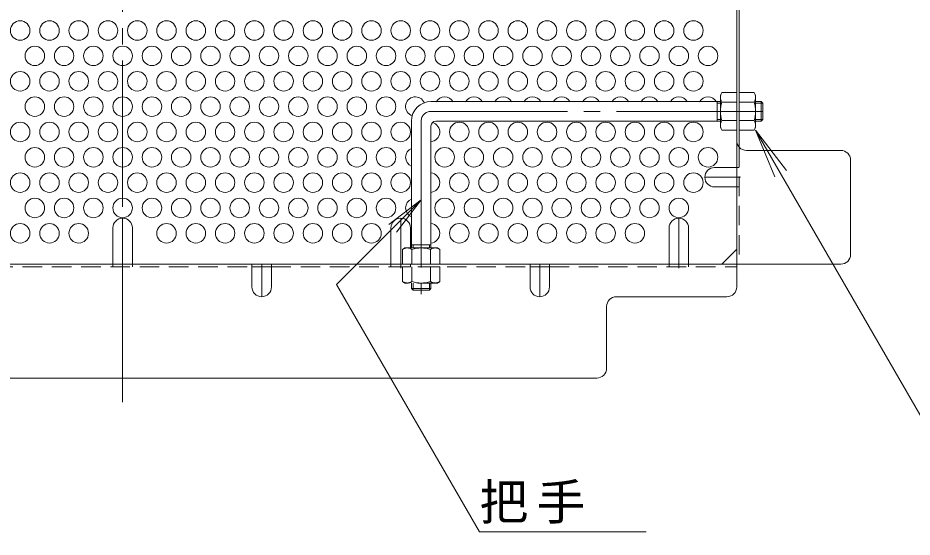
# Model space of a CAD drawing. Units: millimetres at full size, sheet at 1:5; details may follow other scales. Extents: x -1338 to 1340, y -985 to 867.
# Drawn here: x 375.3 to 650.2, y 297.4 to 457 of the extents above; entities that cross this region are included whole.
import ezdxf

# ---------------------------------------------------------------- set-up
doc = ezdxf.new("R2010")
doc.units = ezdxf.units.MM
doc.header["$LTSCALE"] = 5
for name, pattern in [('CHAIN1', [8, 5, -1, 1, -1]), ('CHAIN2', [12, 9, -1, 1, -1]), ('DASHED1', [1.8, 1.2, -0.6])]:
    doc.linetypes.add(name, pattern=pattern)
for name, color, linetype, lineweight in [('5-1', 3, 'Continuous', 9), ('5-5', 7, 'Continuous', 9), ('5-6', 2, 'Continuous', 9), ('5-7', 6, 'Continuous', 5), ('5-8', 2, 'Continuous', 9), ('5-B', 2, 'Continuous', 9)]:
    doc.layers.add(name, color=color, linetype=linetype, lineweight=lineweight)
doc.styles.add('ＭＳ ゴシック', font='')
doc.styles.get('ＭＳ ゴシック').set_extended_font_data('MS Gothic')

msp = doc.modelspace()

# ---------------------------------------------------------------- linework, layer by layer
at = {"layer": '5-1'}
for p, q in [((591.296, 431.3), (502.296, 431.3)), ((590.296, 425.3), (590.296, 431.3)), ((590.296, 430.8), (591.296, 430.8)), ((603.796, 431.3), (602.096, 431.3)), ((602.096, 430.8), (604.296, 430.8)), ((603.796, 425.3), (603.796, 431.3)), ((603.796, 431.3), (604.296, 430.8)), ((604.296, 425.8), (604.296, 430.8)), ((496.296, 425.3), (496.296, 386.3)), ((502.296, 423.8), (502.296, 386.3)), ((591.296, 425.3), (503.796, 425.3)), ((590.296, 425.8), (591.296, 425.8)), ((602.096, 425.8), (604.296, 425.8)), ((603.796, 425.3), (602.096, 425.3)), ((603.796, 425.3), (604.296, 425.8)), ((496.296, 387.3), (502.296, 387.3)), ((496.796, 387.3), (496.796, 386.3)), ((501.796, 387.3), (501.796, 386.3))]:
    msp.add_line(p, q, dxfattribs=at)
at = {"layer": '5-1', "linetype": 'CHAIN2'}
for p, q in [((604.296, 428.3), (502.296, 428.3)), ((499.296, 425.3), (499.296, 372.067))]:
    msp.add_line(p, q, dxfattribs=at)
at = {"layer": '5-1', "linetype": 'DASHED1'}
for p, q in [((496.296, 373.8), (496.296, 375.5)), ((496.796, 375.5), (496.796, 373.3)), ((501.796, 375.5), (501.796, 373.3)), ((502.296, 373.8), (502.296, 375.5)), ((496.296, 373.8), (502.296, 373.8)), ((496.296, 373.8), (496.796, 373.3)), ((496.796, 373.3), (501.796, 373.3)), ((502.296, 373.8), (501.796, 373.3))]:
    msp.add_line(p, q, dxfattribs=at)
at = {"layer": '5-1'}
for centre, radius in [((502.296, 425.3), 6), ((503.796, 423.8), 1.5)]:
    msp.add_arc(centre, radius, 90, 180, dxfattribs=at)
at = {"layer": '5-1', "linetype": 'CHAIN2'}
msp.add_arc((502.296, 425.3), 3, 90, 180, dxfattribs=at)
at = {"layer": '5-5'}
for p, q in [((602.063, 422.55), (674.335, 297.371)), ((602.063, 422.55), (608.042, 408.114)), ((602.063, 422.55), (611.575, 410.153)), ((499.296, 401.116), (489.38, 393.506)), ((568.455, 298.985), (517.205, 298.985))]:
    msp.add_line(p, q, dxfattribs=at)
msp.add_lwpolyline([(517.205, 298.985), (473.268, 375.087), (499.296, 401.116), (491.687, 391.199)], dxfattribs=at)
at = {"layer": '5-6'}
for centre in [(375.996, 453.147), (384.996, 453.147), (393.996, 453.147), (402.996, 453.147), (411.996, 453.147), (420.996, 453.147), (429.996, 453.147), (438.996, 453.147), (447.996, 453.147), (456.996, 453.147), (465.996, 453.147), (474.996, 453.147), (483.996, 453.147), (492.996, 453.147), (501.996, 453.147), (510.996, 453.147), (519.996, 453.147), (528.996, 453.147), (537.996, 453.147), (546.996, 453.147), (555.996, 453.147), (564.996, 453.147), (573.996, 453.147), (582.996, 453.147), (380.496, 445.353), (389.496, 445.353), (398.496, 445.353), (407.496, 445.353), (416.496, 445.353), (425.496, 445.353), (434.496, 445.353), (443.496, 445.353), (452.496, 445.353), (461.496, 445.353), (470.496, 445.353), (479.496, 445.353), (488.496, 445.353), (497.496, 445.353), (506.496, 445.353), (515.496, 445.353), (524.496, 445.353), (533.496, 445.353), (542.496, 445.353), (551.496, 445.353), (560.496, 445.353), (569.496, 445.353), (578.496, 445.353), (587.496, 445.353), (375.996, 437.558), (384.996, 437.558), (393.996, 437.558), (402.996, 437.558), (411.996, 437.558), (420.996, 437.558), (429.996, 437.558), (438.996, 437.558), (447.996, 437.558), (456.996, 437.558), (465.996, 437.558), (474.996, 437.558), (483.996, 437.558), (492.996, 437.558), (501.996, 437.558), (510.996, 437.558), (519.996, 437.558), (528.996, 437.558), (537.996, 437.558), (546.996, 437.558), (555.996, 437.558), (564.996, 437.558), (573.996, 437.558), (582.996, 437.558), (380.496, 429.764), (389.496, 429.764), (398.496, 429.764), (407.496, 429.764), (416.496, 429.764), (425.496, 429.764), (434.496, 429.764), (443.496, 429.764), (452.496, 429.764), (461.496, 429.764), (470.496, 429.764), (479.496, 429.764), (488.496, 429.764), (375.996, 421.97), (384.996, 421.97), (393.996, 421.97), (402.996, 421.97), (411.996, 421.97), (420.996, 421.97), (429.996, 421.97), (438.996, 421.97), (447.996, 421.97), (456.996, 421.97), (465.996, 421.97), (474.996, 421.97), (483.996, 421.97), (492.996, 421.97), (510.996, 421.97), (519.996, 421.97), (528.996, 421.97), (537.996, 421.97), (546.996, 421.97), (555.996, 421.97), (564.996, 421.97), (573.996, 421.97), (582.996, 421.97), (380.496, 414.176), (389.496, 414.176), (398.496, 414.176), (407.496, 414.176), (416.496, 414.176), (425.496, 414.176), (434.496, 414.176), (443.496, 414.176), (452.496, 414.176), (461.496, 414.176), (470.496, 414.176), (479.496, 414.176), (488.496, 414.176), (506.496, 414.176), (515.496, 414.176), (524.496, 414.176), (533.496, 414.176), (542.496, 414.176), (551.496, 414.176), (560.496, 414.176), (569.496, 414.176), (578.496, 414.176), (587.496, 414.176), (375.996, 406.381), (384.996, 406.381), (393.996, 406.381), (402.996, 406.381), (411.996, 406.381), (420.996, 406.381), (429.996, 406.381), (438.996, 406.381), (447.996, 406.381), (456.996, 406.381), (465.996, 406.381), (474.996, 406.381), (483.996, 406.381), (492.996, 406.381), (510.996, 406.381), (519.996, 406.381), (528.996, 406.381), (537.996, 406.381), (546.996, 406.381), (555.996, 406.381), (564.996, 406.381), (573.996, 406.381), (582.996, 406.381), (380.496, 398.587), (389.496, 398.587), (398.496, 398.587), (407.496, 398.587), (416.496, 398.587), (425.496, 398.587), (434.496, 398.587), (443.496, 398.587), (452.496, 398.587), (461.496, 398.587), (470.496, 398.587), (479.496, 398.587), (488.496, 398.587), (506.496, 398.587), (515.496, 398.587), (524.496, 398.587), (533.496, 398.587), (542.496, 398.587), (551.496, 398.587), (560.496, 398.587), (569.496, 398.587), (578.496, 398.587), (375.996, 390.793), (384.996, 390.793), (393.996, 390.793), (420.996, 390.793), (429.996, 390.793), (438.996, 390.793), (447.996, 390.793), (456.996, 390.793), (465.996, 390.793), (474.996, 390.793), (483.996, 390.793), (510.996, 390.793), (519.996, 390.793), (528.996, 390.793), (537.996, 390.793), (546.996, 390.793), (555.996, 390.793), (564.996, 390.793)]:
    msp.add_circle(centre, 3, dxfattribs=at)
for centre, start, end in [((497.496, 429.764), 22.34376, 251.25778), ((506.496, 429.764), 29.83741, 150.16259), ((515.496, 429.764), 29.83741, 150.16259), ((524.496, 429.764), 29.83741, 150.16259), ((533.496, 429.764), 29.83741, 150.16259), ((542.496, 429.764), 29.83741, 150.16259), ((551.496, 429.764), 29.83741, 150.16259), ((560.496, 429.764), 29.83741, 150.16259), ((569.496, 429.764), 29.83741, 150.16259), ((578.496, 429.764), 29.83741, 150.16259), ((587.496, 429.764), 29.83741, 150.16259), ((501.996, 421.97), 275.73917, 74.7612), ((497.496, 414.176), 113.57818, 246.42182), ((501.996, 406.381), 275.73917, 84.26083), ((497.496, 398.587), 113.57818, 246.42182), ((501.996, 390.793), 275.73917, 84.26083)]:
    msp.add_arc(centre, 3, start, end, dxfattribs=at)
at = {"layer": '5-7', "color": 2, "linetype": 'CHAIN2', "lineweight": 9}
msp.add_line((407.496, 803.907), (407.496, 336.3), dxfattribs=at)
at = {"layer": '5-7', "color": 2, "lineweight": 9}
for p, q in [((596.296, 374.3), (596.296, 765.907)), ((597.096, 417.261), (597.096, 551.643)), ((628.3, 416.301), (599.296, 416.301)), ((631.3, 384.3), (631.3, 413.301)), ((591.684, 381.3), (596.296, 385.912)), ((186.693, 381.3), (628.3, 381.3)), ((447.246, 380.5), (453.246, 380.5)), ((532.746, 380.5), (538.746, 380.5)), ((559.296, 371.3), (593.296, 371.3)), ((556.296, 349.3), (556.296, 368.3)), ((261.697, 346.3), (553.296, 346.3))]:
    msp.add_line(p, q, dxfattribs=at)
at = {"layer": '5-7', "color": 2, "linetype": 'DASHED1', "lineweight": 9}
for p, q in [((597.096, 417.261), (597.096, 381.295)), ((596.296, 411.042), (597.096, 411.042)), ((596.296, 405.042), (597.096, 405.042)), ((367.746, 380.5), (447.246, 380.5)), ((404.496, 381.3), (404.496, 380.5)), ((410.496, 381.3), (410.496, 380.5)), ((453.246, 380.5), (532.746, 380.5)), ((489.996, 381.3), (489.996, 380.5)), ((495.996, 381.3), (495.996, 380.5)), ((538.746, 380.5), (596.296, 380.5)), ((575.496, 381.3), (575.496, 380.5)), ((581.496, 381.3), (581.496, 380.5))]:
    msp.add_line(p, q, dxfattribs=at)
at = {"layer": '5-7', "color": 2, "lineweight": 9}
for centre, start, end in [((599.296, 419.301), 180, 270), ((628.3, 413.301), 0, 90), ((628.3, 384.3), 270, 0), ((593.296, 374.3), 270, 0), ((559.296, 368.3), 90, 180), ((553.296, 349.3), 270, 0)]:
    msp.add_arc(centre, 3, start, end, dxfattribs=at)
at = {"layer": '5-8'}
for p, q in [((589.496, 411.042), (596.296, 411.042)), ((589.496, 405.042), (596.296, 405.042)), ((404.496, 392.45), (404.496, 381.3)), ((410.496, 392.45), (410.496, 381.3)), ((489.996, 392.45), (489.996, 381.3)), ((495.996, 392.45), (495.996, 386.3)), ((575.496, 392.45), (575.496, 381.3)), ((581.496, 392.45), (581.496, 381.3)), ((447.246, 374.3), (447.246, 381.3)), ((453.246, 374.3), (453.246, 381.3)), ((532.746, 374.3), (532.746, 381.3)), ((538.746, 374.3), (538.746, 381.3))]:
    msp.add_line(p, q, dxfattribs=at)
at = {"layer": '5-8', "linetype": 'CHAIN1'}
for p, q in [((597.496, 408.042), (586.496, 408.042)), ((407.496, 381.3), (407.496, 395.45)), ((492.996, 380.1), (492.996, 395.45)), ((578.496, 380.1), (578.496, 395.45)), ((450.246, 381.3), (450.246, 371.3)), ((535.746, 381.3), (535.746, 371.3))]:
    msp.add_line(p, q, dxfattribs=at)
at = {"layer": '5-8'}
for centre, start, end in [((589.496, 408.042), 90, 270), ((407.496, 392.45), 0, 180), ((492.996, 392.45), 0, 180), ((578.496, 392.45), 0, 180), ((450.246, 374.3), 180, 0), ((535.746, 374.3), 180, 0)]:
    msp.add_arc(centre, 3, start, end, dxfattribs=at)
at = {"layer": '5-B'}
for p, q in [((591.296, 433.3), (591.729, 434.05)), ((591.296, 423.3), (591.296, 433.3)), ((596.296, 434.05), (591.729, 434.05)), ((596.296, 422.55), (596.296, 434.05)), ((597.096, 422.55), (597.096, 434.05)), ((597.096, 434.05), (601.663, 434.05)), ((602.096, 433.3), (601.663, 434.05)), ((602.096, 423.3), (602.096, 433.3)), ((591.729, 431.163), (596.296, 431.163)), ((601.663, 431.163), (597.096, 431.163)), ((591.729, 425.437), (596.296, 425.437)), ((601.663, 425.437), (597.096, 425.437)), ((591.296, 423.3), (591.729, 422.55)), ((596.296, 422.55), (591.729, 422.55)), ((597.096, 422.55), (601.663, 422.55)), ((602.096, 423.3), (601.663, 422.55)), ((494.296, 386.3), (493.546, 385.867)), ((493.546, 381.3), (493.546, 385.867)), ((494.296, 386.3), (504.296, 386.3)), ((496.433, 385.867), (496.433, 381.3)), ((502.16, 385.867), (502.16, 381.3)), ((504.296, 386.3), (505.046, 385.867)), ((505.046, 381.3), (505.046, 385.867)), ((493.546, 381.3), (505.046, 381.3))]:
    msp.add_line(p, q, dxfattribs=at)
at = {"layer": '5-B', "linetype": 'DASHED1'}
for p, q in [((505.046, 380.5), (493.546, 380.5)), ((493.546, 380.5), (493.546, 375.933)), ((496.433, 375.933), (496.433, 380.5)), ((502.16, 375.933), (502.16, 380.5)), ((505.046, 380.5), (505.046, 375.933)), ((494.296, 375.5), (493.546, 375.933)), ((504.296, 375.5), (494.296, 375.5)), ((504.296, 375.5), (505.046, 375.933))]:
    msp.add_line(p, q, dxfattribs=at)
at = {"layer": '5-B'}
for centre, radius, start, end in [((594.578, 432.405), 3.29, 149.99998, 176.07924), ((594.031, 432.64), 2.735, 180.2103, 212.68507), ((598.814, 432.405), 3.29, 3.92076, 30.00002), ((599.362, 432.64), 2.735, 327.31493, 359.7897), ((600.979, 428.3), 9.683, 162.79973, 197.20026), ((592.414, 428.3), 9.683, 342.79974, 17.20027), ((594.031, 423.96), 2.735, 147.31491, 179.78969), ((594.578, 424.195), 3.29, 183.92075, 210), ((598.814, 424.195), 3.29, 330, 356.07925), ((599.362, 423.96), 2.735, 0.21031, 32.68509), ((495.191, 383.018), 3.29, 93.92075, 120), ((494.956, 383.565), 2.735, 57.31491, 89.78969), ((499.296, 376.617), 9.683, 72.79973, 107.20026), ((503.637, 383.565), 2.735, 90.2103, 122.68507), ((503.402, 383.018), 3.29, 59.99998, 86.07924)]:
    msp.add_arc(centre, radius, start, end, dxfattribs=at)
at = {"layer": '5-B', "linetype": 'DASHED1'}
for centre, radius, start, end in [((495.191, 378.782), 3.29, 239.99998, 266.07924), ((494.956, 378.235), 2.735, 270.2103, 302.68507), ((499.296, 385.183), 9.683, 252.79973, 287.20026), ((503.637, 378.235), 2.735, 237.31491, 269.78969), ((503.402, 378.782), 3.29, 273.92075, 300)]:
    msp.add_arc(centre, radius, start, end, dxfattribs=at)

# ---------------------------------------------------------------- texts
at = {"layer": '5-5', "insert": (517.205, 301.485), "char_height": 11, "attachment_point": 7, "style": 'ＭＳ ゴシック'}
msp.add_mtext('\\T1.17;把手', dxfattribs=at)

doc.saveas('drawing.dxf')
